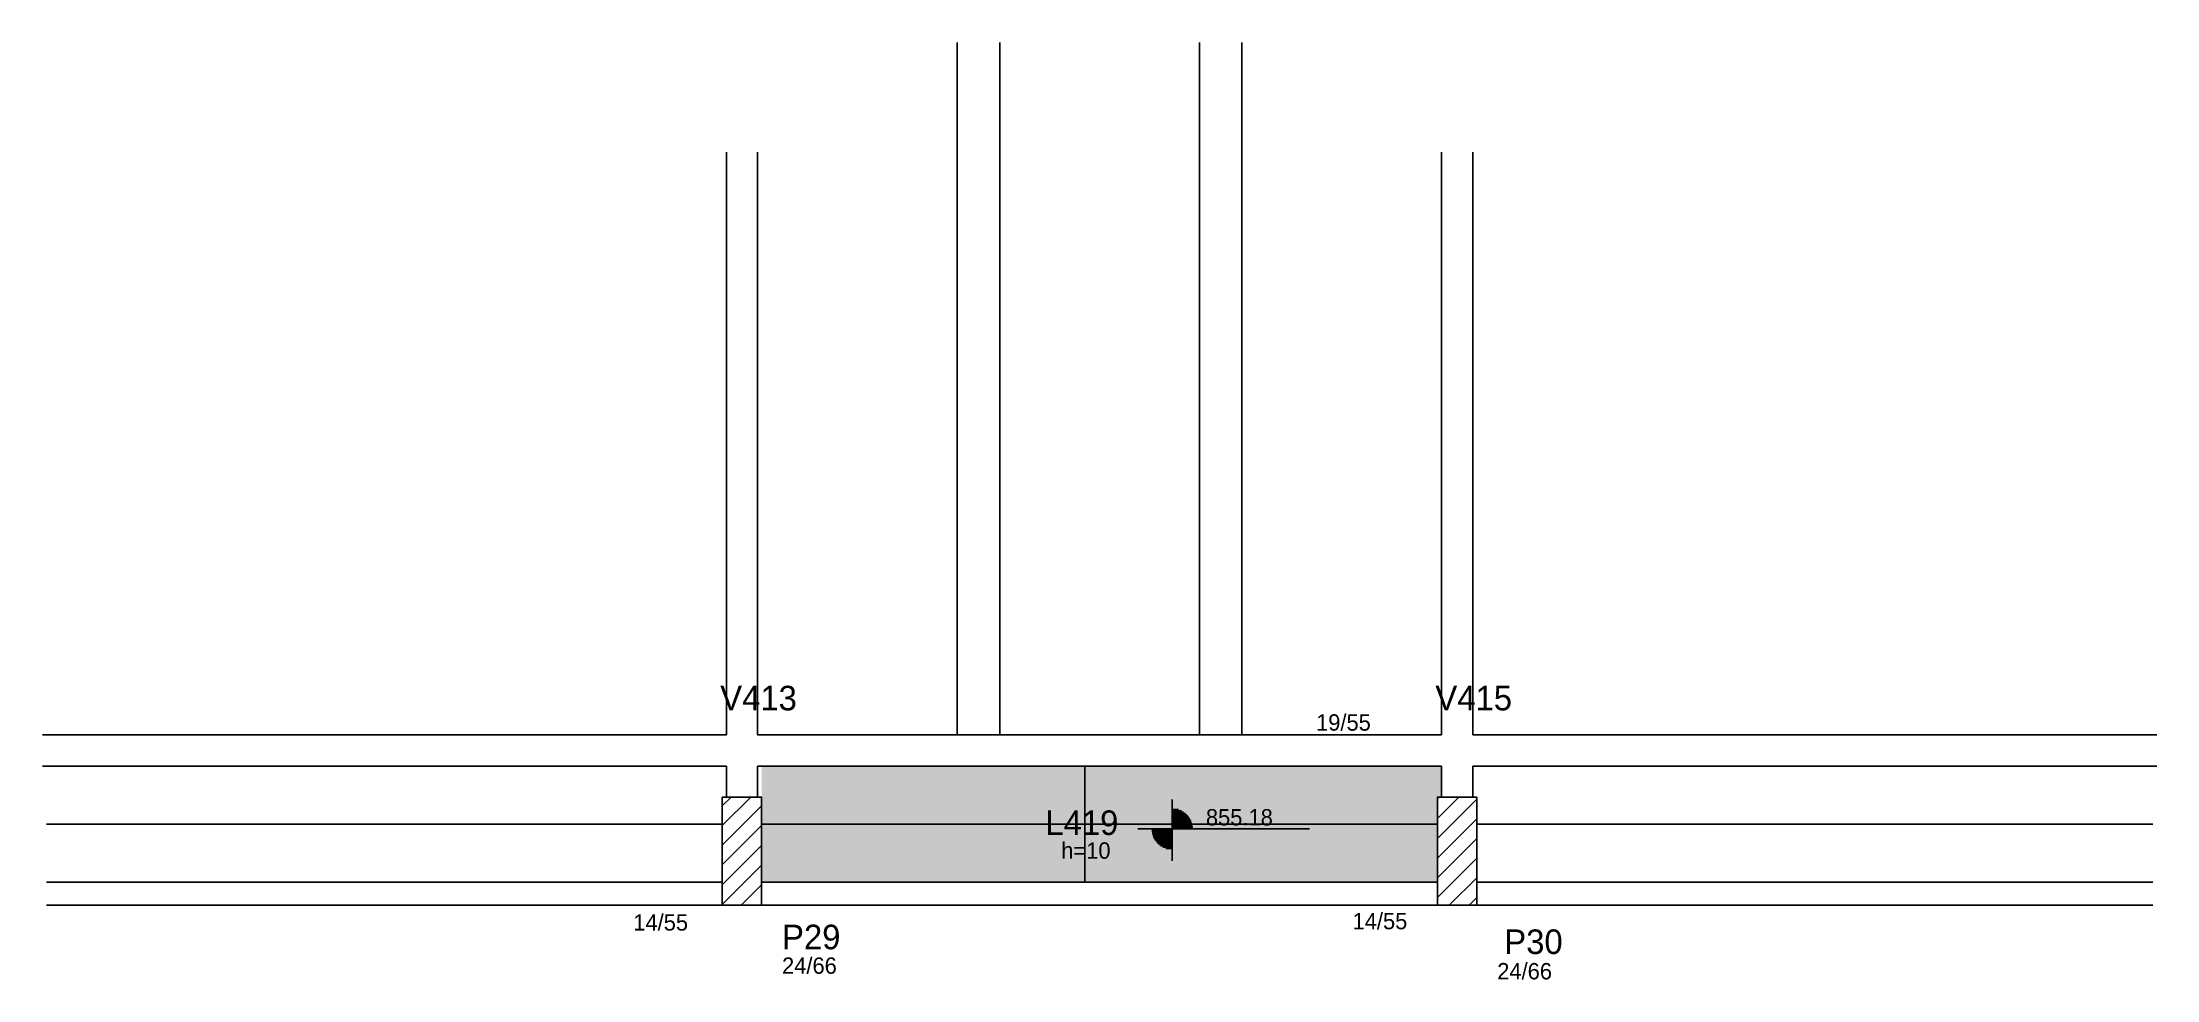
# Model space of a CAD drawing. Header units: metres. Extents: x 2867 to 4159, y 1441 to 2013.
import ezdxf

# ---------------------------------------------------------------- set-up
doc = ezdxf.new("R2010")
doc.units = ezdxf.units.M
for name, color, linetype in [('3', 7, 'Continuous'), ('4', 7, 'Continuous'), ('7', 7, 'Continuous'), ('Painéis', 7, 'Continuous'), ('REAPROVEITAMENTO', 7, 'Continuous')]:
    doc.layers.add(name, color=color, linetype=linetype)

msp = doc.modelspace()

# ---------------------------------------------------------------- hatches: boundary and pattern name
at = {"layer": 'REAPROVEITAMENTO'}
h = msp.add_hatch(color=7, dxfattribs=at)
h.dxf.hatch_style = 1
h.paths.add_polyline_path([(3722.3, 1552.1), (3719.8, 1552.1), (3719.8, 1552.1), (3720, 1500.1), (3720, 1500.1), (3307, 1500.1), (3307, 1500.1), (3307, 1571.1), (3307, 1571.1), (3722.5, 1571.1), (3722.5, 1571.1), (3722.3, 1552.1)])

# ---------------------------------------------------------------- linework, layer by layer
at = {"layer": '3', "color": 7, "lineweight": 25}
for p, q in [((3283, 1534.7), (3300.4, 1552.1)), ((3283, 1546.7), (3288.4, 1552.1)), ((3557.9, 1545.2), (3557.9, 1550.7)), ((3720, 1539), (3733.1, 1552.1)), ((3720, 1551), (3721.1, 1552.1)), ((3720, 1526.9), (3744, 1550.9)), ((3283, 1522.7), (3307, 1546.7)), ((3557.9, 1545.2), (3557.9, 1520.2)), ((3557.9, 1544.6), (3561.7, 1544.6)), ((3557.9, 1543.8), (3563.6, 1543.8)), ((3557.9, 1543), (3564.9, 1543)), ((3557.9, 1542.2), (3566, 1542.2)), ((3557.9, 1541.4), (3566.8, 1541.4)), ((3557.9, 1540.6), (3567.5, 1540.6)), ((3557.9, 1539.8), (3568.1, 1539.8)), ((3557.9, 1539), (3568.6, 1539)), ((3557.9, 1538.2), (3569.1, 1538.2)), ((3720, 1514.9), (3744, 1538.9)), ((3283, 1510.7), (3307, 1534.7)), ((3545.4, 1532.7), (3536.9, 1532.7)), ((3545.4, 1532.7), (3570.4, 1532.7)), ((3557.9, 1531.9), (3545.4, 1531.9)), ((3557.9, 1531.1), (3545.5, 1531.1)), ((3557.9, 1530.3), (3545.6, 1530.3)), ((3557.9, 1529.5), (3545.8, 1529.5)), ((3557.9, 1528.7), (3546, 1528.7)), ((3557.9, 1527.9), (3546.3, 1527.9)), ((3557.9, 1527.1), (3546.7, 1527.1)), ((3557.9, 1526.3), (3547.1, 1526.3)), ((3557.9, 1525.6), (3547.6, 1525.6)), ((3557.9, 1524.8), (3548.2, 1524.8)), ((3557.9, 1537.4), (3569.4, 1537.4)), ((3557.9, 1536.7), (3569.7, 1536.7)), ((3557.9, 1535.9), (3569.9, 1535.9)), ((3557.9, 1535.1), (3570.1, 1535.1)), ((3557.9, 1534.3), (3570.3, 1534.3)), ((3557.9, 1533.5), (3570.4, 1533.5)), ((3570.4, 1532.7), (3641.8, 1532.7)), ((3720, 1502.9), (3744, 1526.9)), ((3283, 1498.6), (3307, 1522.6)), ((3557.9, 1524), (3548.9, 1524)), ((3557.9, 1523.2), (3549.7, 1523.2)), ((3557.9, 1522.4), (3550.8, 1522.4)), ((3557.9, 1521.6), (3552.1, 1521.6)), ((3557.9, 1520.8), (3554, 1520.8)), ((3557.9, 1520.2), (3557.9, 1513.3)), ((3720, 1490.9), (3744, 1514.9)), ((3283, 1486.6), (3307, 1510.6)), ((3727.2, 1486.1), (3744, 1502.9)), ((3294.5, 1486.1), (3307, 1498.6)), ((3306.5, 1486.1), (3307, 1486.6)), ((3739.3, 1486.1), (3744, 1490.8))]:
    msp.add_line(p, q, dxfattribs=at)
for points in [[(3285.5, 1946.1), (3285.5, 1590.1)], [(3304.5, 1590.1), (3304.5, 1946.1)], [(3722.5, 1946.1), (3722.5, 1590.1)], [(3741.5, 1590.1), (3741.5, 1946.1)], [(3285.5, 1590.1), (2867.5, 1590.1)], [(3722.5, 1590.1), (3304.5, 1590.1)], [(4159.5, 1590.1), (3741.5, 1590.1)], [(2867.5, 1571.1), (3285.5, 1571.1)], [(3285.5, 1571.1), (3285.5, 1552.1)], [(3304.5, 1571.1), (3722.5, 1571.1)], [(3304.5, 1552.1), (3304.5, 1571.1)], [(3304.5, 1552.1), (3304.5, 1571.1)], [(3722.5, 1571.1), (3722.5, 1552.1)], [(3741.5, 1571.1), (4159.5, 1571.1)], [(3741.5, 1552.1), (3741.5, 1571.1)], [(3283, 1500.1), (2870, 1500.1)], [(3720, 1500.1), (3307, 1500.1)], [(4157, 1500.1), (3744, 1500.1)], [(2870, 1486.1), (3283, 1486.1)], [(3307, 1486.1), (3720, 1486.1)], [(3744, 1486.1), (4157, 1486.1)]]:
    msp.add_lwpolyline(points, dxfattribs=at)
at = {"layer": '7', "color": 7, "lineweight": 25}
for points in [[(3283, 1486.1), (3307, 1486.1), (3307, 1552.1), (3283, 1552.1), (3283, 1486.1)], [(3720, 1486.1), (3744, 1486.1), (3744, 1552.1), (3720, 1552.1), (3720, 1486.1)]]:
    msp.add_lwpolyline(points, dxfattribs=at)
at = {"layer": 'Painéis', "color": 7, "lineweight": 25}
for p, q in [((3426.5, 2013.1), (3426.5, 1590.1)), ((3452.5, 2013.1), (3452.5, 1590.1)), ((3574.5, 2013.1), (3574.5, 1590.1)), ((3600.5, 2013.1), (3600.5, 1590.1)), ((3504.5, 1500.1), (3504.5, 1571.1)), ((3283, 1535.6), (2870, 1535.6)), ((3307, 1535.6), (3720, 1535.6)), ((3744, 1535.6), (4157, 1535.6))]:
    msp.add_line(p, q, dxfattribs=at)

# ---------------------------------------------------------------- texts
at = {"layer": '3', "color": 7, "lineweight": 25}
for s, p in [('19/55', (3645.8, 1592.7)), ('855.18', (3578.5, 1534.8)), ('h=10', (3490.1, 1514.5)), ('14/55', (3228.6, 1470.6)), ('14/55', (3668.1, 1471.4)), ('24/66', (3319.5, 1444.2)), ('24/66', (3756.5, 1440.8))]:
    msp.add_text(s, height=10, dxfattribs=at).set_placement(p)
at = {"layer": '4', "color": 7, "lineweight": 25}
for s, p in [('V413', (3281.7, 1605.1)), ('V415', (3718.7, 1605.1)), ('L419', (3480.4, 1529)), ('P29', (3319.5, 1459.2)), ('P30', (3760.8, 1456.3))]:
    msp.add_text(s, height=15, dxfattribs=at).set_placement(p)

doc.saveas('drawing.dxf')
